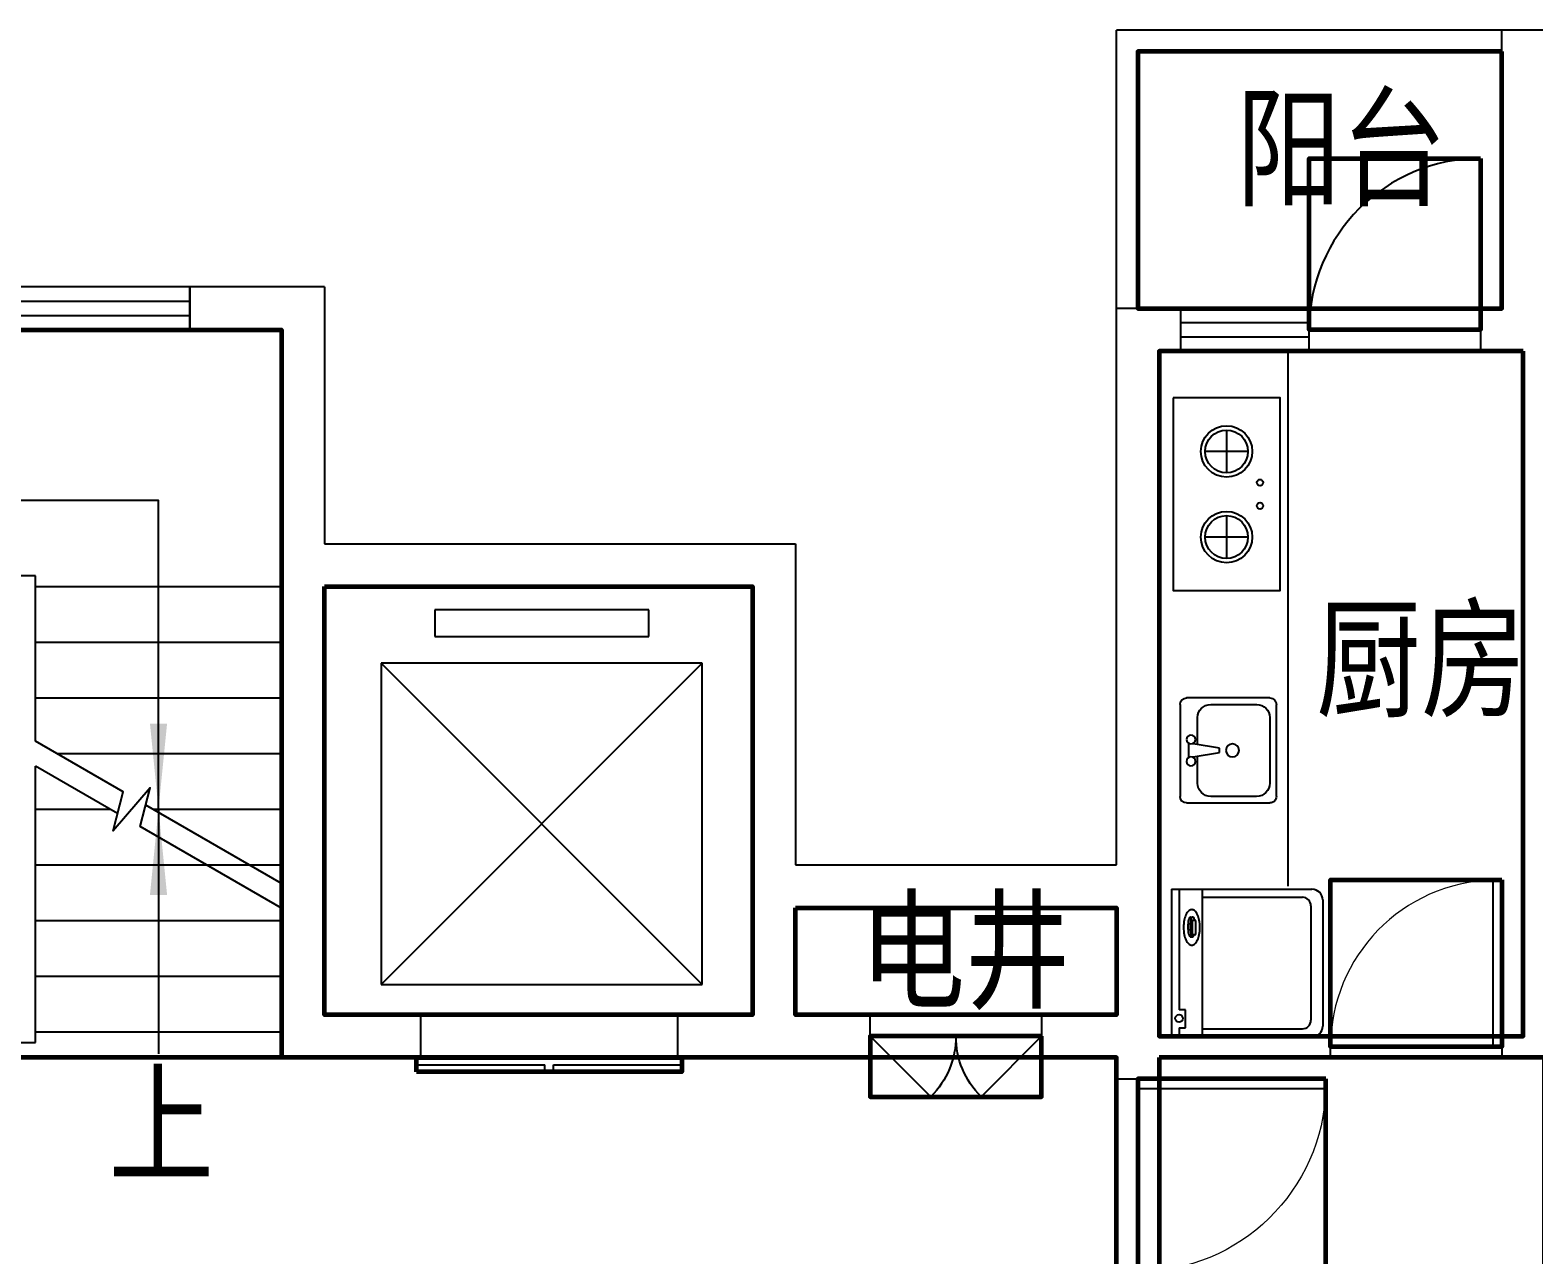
# Model space of a CAD drawing. Extents: x 1005722 to 1034128, y -625400 to -609800.
# Drawn here: x 1019850 to 1026875, y -615522 to -609800 of the extents above; entities that cross this region are included whole.
import ezdxf
from ezdxf.enums import TextEntityAlignment as Align

# ---------------------------------------------------------------- set-up
doc = ezdxf.new("R2010")
doc.units = 0
doc.header["$LTSCALE"] = 1000
doc.header["$MEASUREMENT"] = 0
doc.layers.get('0').update_dxf_attribs({"linetype": 'CONTINUOUS'})
for name, color, linetype in [('BATH', 8, 'CONTINUOUS'), ('Line_Look(看线)', 215, 'CONTINUOUS'), ('STAIR', 3, 'CONTINUOUS'), ('Stair(楼梯)', 2, 'CONTINUOUS'), ('WALL', 2, 'CONTINUOUS'), ('WINDOW', 4, 'CONTINUOUS'), ('阳台露台', 141, 'CONTINUOUS')]:
    doc.layers.add(name, color=color, linetype=linetype)
for name, color, linetype, lineweight in [('GT_厨房', 4, 'CONTINUOUS', 60), ('GT_楼梯', 130, 'CONTINUOUS', 60), ('GT_玄关', 40, 'CONTINUOUS', 60), ('GT_电机房', 210, 'CONTINUOUS', 60), ('GT_电梯', 150, 'CONTINUOUS', 60), ('GT_过道', 30, 'CONTINUOUS', 60), ('GT_门', 245, 'CONTINUOUS', 60), ('GT_阳台', 6, 'CONTINUOUS', 60), ('文字标注', 121, 'CONTINUOUS', 0)]:
    doc.layers.add(name, color=color, linetype=linetype, lineweight=lineweight)
doc.styles.add('-黑体', font='simhei.ttf', dxfattribs={"width": 0.8})
doc.styles.add('DIM_FONT', font='ZBTXT.shx', dxfattribs={"width": 0.8})

# ---------------------------------------------------------------- blocks, each defined once
blk = doc.blocks.new('_ARROW')
blk.add_solid([(0, 0), (-1, 0.1), (-1, -0.1)])
blk = doc.blocks.new('A$C5B6B14AB')
at = {"layer": 'BATH'}
for p, q in [((30.7, 450), (460.2, 450)), ((0, 30.7), (0, 419.3)), ((219.9, 368.2), (92, 368.2)), ((276.1, 409.1), (214.8, 409.1)), ((235.2, 265.9), (214.8, 388.6)), ((276.1, 388.6), (255.7, 265.9)), ((398.9, 368.2), (271, 368.2)), ((490.9, 419.3), (490.9, 30.7)), ((30.7, 306.8), (30.7, 92)), ((460.2, 92.1), (460.2, 306.8)), ((255.7, 265.9), (235.2, 265.9)), ((460.2, 0), (30.7, 0)), ((92.1, 30.7), (398.9, 30.7))]:
    blk.add_line(p, q, dxfattribs=at)
for centre, radius in [((194.3, 398.9), 20.5), ((296.6, 398.9), 20.5), ((245.5, 204.6), 30.7)]:
    blk.add_circle(centre, radius, dxfattribs=at)
for centre, radius, start, end in [((30.7, 419.3), 30.7, 90.00142, 180.00142), ((460.2, 419.3), 30.7, 0.00142, 90.00142), ((92, 306.8), 61.4, 90.00142, 180.00142), ((398.9, 306.8), 61.4, 0.00142, 90.00142), ((92.1, 92), 61.4, 180.00142, 270.00142), ((398.9, 92.1), 61.4, 270.00142, 0.00142), ((30.7, 30.7), 30.7, 180.00142, 270.00142), ((460.2, 30.7), 30.7, 270.00142, 0.00142)]:
    blk.add_arc(centre, radius, start, end, dxfattribs=at)
at = {"layer": 'BATH', "style": 'DIM_FONT', "oblique": -180, "text_generation_flag": 4, "width": 0.8, "flags": 9}
for tag in ['YSIZE', 'XSIZE']:
    blk.add_attdef(tag, (245.5, 450), '', height=0.5, rotation=270.00142, dxfattribs=at)
blk = doc.blocks.new('A$C52241BEE')
for p, q in [((250, 750), (250, 550)), ((350, 650), (150, 650)), ((250, 350), (250, 150)), ((350, 250), (150, 250))]:
    blk.add_line(p, q)
blk.add_lwpolyline([(0, 900), (0, 0), (500, 0), (500, 900)], close=True)
for centre, radius in [((250, 650), 120), ((250, 650), 100), ((406.5, 504.3), 15), ((250, 250), 120), ((406.5, 395.7), 15), ((250, 250), 100)]:
    blk.add_circle(centre, radius)
blk = doc.blocks.new('A$C718D6682')
at = {"linetype": 'Continuous'}
for p, q in [((50, 706.3), (640, 706.3)), ((0, 0.5), (0, 656.3)), ((690, 656.3), (690, 0.5)), ((690, 145.2), (0, 145.2))]:
    blk.add_line(p, q, dxfattribs=at)
for p, q in [((77.7, 651.5), (612.3, 651.5)), ((37.7, 144.8), (37.7, 611.5)), ((652.3, 144.8), (652.3, 611.5)), ((130.2, 88.5), (130.2, 99)), ((146.9, 113.4), (146.9, 96.8)), ((211.5, 113.4), (146.9, 113.4)), ((146.9, 96.8), (211.5, 96.8)), ((211.5, 96.8), (211.5, 113.4)), ((222, 87.4), (221.9, 99.1)), ((0, 36.3), (564.3, 36.3)), ((0, 0.5), (690, 0.5)), ((647.4, 66.1), (564.3, 66.1)), ((564.3, 66.1), (564.3, 35.5)), ((647.4, 35.5), (647.4, 66.1)), ((647.4, 36.3), (690, 36.3))]:
    blk.add_line(p, q)
blk.add_lwpolyline([(261.7, 94.9, 0.185158), (256.8, 107.7, 0.102042), (237.3, 122, 0.060862), (212.3, 130, 0.047173), (178.5, 133.2, 0.047173), (144.8, 130, 0.060862), (119.7, 122, 0.102042), (100.3, 107.7, 0.185158), (95.4, 94.9, 0.185158), (100.3, 82.2, 0.102042), (119.7, 67.8, 0.060862), (144.8, 59.8, 0.047173), (178.5, 56.6, 0.047173), (212.3, 59.8, 0.060862), (237.3, 67.8, 0.102042), (256.8, 82.2, 0.185158)], format="xyb", close=True)
for points in [[(146.9, 108.2, 0.008736), (143.6, 107.4, 0.076276), (132.1, 102.5, 0.259034), (130.2, 99, 0.259034)], [(130.2, 99, 0.259034), (132.1, 95.6, 0.076276), (143.6, 90.7, 0.036515), (157.2, 88.2, 0.026615), (176, 87.2, 0.026615), (194.9, 88.2, 0.036515), (208.4, 90.7, 0.076276), (220, 95.6, 0.259034), (221.9, 99, 0.259034), (220, 102.5, 0.056762), (211.5, 106.5, 0.036515)], [(130.2, 88.5, 0.259034), (132.1, 85.1, 0.076276), (143.6, 80.2, 0.036515), (157.2, 77.7, 0.026615), (176, 76.7, 0.026615), (194.9, 77.7, 0.036515), (208.4, 80.2, 0.076276), (220, 85.1, 0.259034), (221.9, 88.5, 0.078462), (221.7, 89.8, 0.056762)]]:
    blk.add_lwpolyline(points, format="xyb")
blk.add_circle((603.7, 35.5), 17.5)
for centre, start, end in [((50, 656.3), 90, 180), ((640, 656.3), 360, 90)]:
    blk.add_arc(centre, 50, start, end, dxfattribs=at)
for centre, start, end in [((77.7, 611.5), 90, 180), ((612.3, 611.5), 360, 90)]:
    blk.add_arc(centre, 40, start, end)
at = {"width": 0.8, "flags": 9}
for tag in ['YSIZE', 'XSIZE']:
    blk.add_attdef(tag, (345, 0.5), '', height=0.5, rotation=180, dxfattribs=at)
blk = doc.blocks.new('$WINLIB2D$00000001')
for p, q in [((-0.5, 0.5), (0.5, 0.5)), ((-0.5, 0.5), (-0.5, -0.5)), ((0.5, -0.5), (0.5, 0.5)), ((0.5, 0.1667), (-0.5, 0.1667)), ((0.5, -0.1667), (-0.5, -0.1667)), ((-0.5, -0.5), (0.5, -0.5))]:
    blk.add_line(p, q)
blk = doc.blocks.new('$TCHSYS$LDOR22D')
for p, q in [((-0.5167, 0.8333), (-0.0167, 0.8333)), ((-0.5167, 0.8333), (-0.5167, 0.6667)), ((-0.0167, 0.8333), (-0.0167, 0.6667)), ((0.0167, 0.8333), (0.0167, 0.6667)), ((0.0167, 0.8333), (0.5167, 0.8333)), ((0.5167, 0.8333), (0.5167, 0.6667)), ((-0.5167, 0.6667), (-0.0167, 0.6667)), ((0.0167, 0.6667), (0.5167, 0.6667)), ((-0.5, 0.5), (0.5, 0.5))]:
    blk.add_line(p, q)
blk = doc.blocks.new('$DorLib2D$00000001')
for p, q in [((0.45, 0.975), (0.5, 0.975)), ((0.45, 0), (0.45, 0.975)), ((0.5, 0), (0.5, 0.975)), ((0.5, 0), (0.45, 0))]:
    blk.add_line(p, q)
at = {"lineweight": 13}
blk.add_arc((0.475, 0), 0.975, 91.46928, 180, dxfattribs=at)
blk = doc.blocks.new('$DorLib2D$00000116')
at = {"color": 0}
for p, q in [((-0.5, 0), (-0.1464, 0.3536)), ((0.5, 0), (0.1464, 0.3536))]:
    blk.add_line(p, q, dxfattribs=at)
for centre, start, end in [((-0.5, 0), 0, 45), ((0.5, 0), 135, 180)]:
    blk.add_arc(centre, 0.5, start, end, dxfattribs=at)

msp = doc.modelspace()

# ---------------------------------------------------------------- linework, layer by layer
for p, q in [((1026625, -611100.2), (1025825, -611100.2)), ((1026825, -613500.2), (1026825, -614300.2)), ((1024925, -614700.2), (1024925, -615600.2))]:
    msp.add_line(p, q)
at = {"layer": 'BATH'}
msp.add_line((1025725, -611300.2), (1025725, -613800.2), dxfattribs=at)
at = {"layer": 'GT_厨房'}
msp.add_lwpolyline([(1026825, -611300.2), (1025125, -611300.2), (1025125, -614500.2), (1026825, -614500.2), (1026825, -611300.2)], dxfattribs=at)
at = {"layer": 'GT_楼梯'}
msp.add_lwpolyline([(1018625, -611200.2), (1021025, -611200.2), (1021025, -614600.2), (1018625, -614600.2), (1018625, -611200.2)], dxfattribs=at)
at = {"layer": 'GT_玄关'}
msp.add_lwpolyline([(1025125, -614600.2), (1025125, -615900.2), (1026925, -615900.2), (1026925, -614600.2), (1025125, -614600.2)], dxfattribs=at)
at = {"layer": 'GT_电机房'}
msp.add_lwpolyline([(1023425, -613900.2), (1024925, -613900.2), (1024925, -614400.2), (1023425, -614400.2), (1023425, -613900.2)], dxfattribs=at)
at = {"layer": 'GT_电梯'}
msp.add_lwpolyline([(1021225, -612400.2), (1023225, -612400.2), (1023225, -614400.2), (1021225, -614400.2), (1021225, -612400.2)], dxfattribs=at)
at = {"layer": 'GT_过道'}
msp.add_lwpolyline([(1014925, -614650.2), (1014925, -615900.2), (1024925, -615900.2), (1024925, -614600.2), (1014925, -614600.2), (1014925, -614650.2)], dxfattribs=at)
at = {"layer": 'GT_门'}
for points in [[(1026625, -610400.2), (1026625, -611200.2), (1025825, -611200.2), (1025825, -610400.2), (1026625, -610400.2)], [(1026725, -613770.2), (1026725, -614550.2), (1025925, -614550.2), (1025925, -613770.5), (1026725, -613770.5)], [(1024575, -614500.2), (1023775, -614500.2), (1023775, -614783.1), (1024575, -614783.1), (1024575, -614500.2)], [(1021655, -614666.9), (1021655, -614600.2), (1022895, -614600.2), (1022895, -614666.9), (1021655, -614666.9)], [(1025902.5, -614700.2), (1025025, -614700.2), (1025025, -615600.2), (1025902.5, -615600.2), (1025902.5, -614700.2)]]:
    msp.add_lwpolyline(points, dxfattribs=at)
at = {"layer": 'GT_阳台'}
msp.add_lwpolyline([(1026725, -609900.2), (1025025, -609900.2), (1025025, -611100.2), (1026725, -611100.2), (1026725, -609900.2)], dxfattribs=at)
at = {"layer": 'Line_Look(看线)'}
for p, q in [((1020259.1, -613459.9), (1019875, -613238.2)), ((1021025, -613786.6), (1020390.9, -613420.5))]:
    msp.add_line(p, q, dxfattribs=at)
for points in [[(1020450, -613440.2), (1020450, -611998.5), (1019200, -611998.5), (1019200, -614588.8)], [(1021025, -613902.1), (1020364.9, -613521), (1020411.6, -613340.1), (1020238.3, -613540.3), (1020285, -613359.4), (1019875, -613122.7)], [(1020450, -613440.2), (1020450, -614582.4)]]:
    msp.add_lwpolyline(points, dxfattribs=at)
at = {"layer": 'STAIR'}
for p, q in [((1021740.1, -612508.5), (1021740.1, -612633.5)), ((1022740.1, -612508.5), (1021740.1, -612508.5)), ((1022740.1, -612633.5), (1022740.1, -612508.5)), ((1021740.1, -612633.5), (1022740.1, -612633.5)), ((1021490.1, -612758.5), (1021490.1, -614258.5)), ((1022990.1, -612758.5), (1021490.1, -612758.5)), ((1021490.1, -612758.5), (1022990.1, -614258.5)), ((1021490.1, -614258.5), (1022990.1, -612758.5)), ((1022990.1, -614258.5), (1022990.1, -612758.5)), ((1021490.1, -614258.5), (1022990.1, -614258.5))]:
    msp.add_line(p, q, dxfattribs=at)
at = {"layer": 'Stair(楼梯)'}
for p, q in [((1019875, -612350.2), (1019775, -612350.2)), ((1019875, -613122.7), (1019875, -612350.2)), ((1019875, -612400.2), (1021025, -612400.2)), ((1019875, -612660.2), (1021025, -612660.2)), ((1019875, -612920.2), (1021025, -612920.2)), ((1019974.7, -613180.2), (1021025, -613180.2)), ((1019875, -614530.2), (1019875, -613238.2)), ((1019875, -613440.2), (1020225, -613440.2)), ((1020425, -613440.2), (1021025, -613440.2)), ((1019875, -613700.2), (1021025, -613700.2)), ((1019875, -613960.2), (1021025, -613960.2)), ((1019875, -614220.2), (1021025, -614220.2)), ((1019775, -614530.2), (1019875, -614530.2)), ((1019875, -614480.2), (1021025, -614480.2)), ((1019875, -614530.2), (1019875, -614530.2))]:
    msp.add_line(p, q, dxfattribs=at)
at = {"layer": 'WALL'}
for p, q in [((1027625, -609800.2), (1026725, -609800.2)), ((1026725, -611100.2), (1026725, -609800.2)), ((1021225, -611000.2), (1020595.8, -611000.2)), ((1020595.8, -611000.2), (1020595.8, -611200.2)), ((1021225, -611000.2), (1021225, -612200.2)), ((1025225, -611100.2), (1024925, -611100.2)), ((1024925, -613700.2), (1024925, -611100.2)), ((1025225, -611300.2), (1025225, -611100.2)), ((1026725, -611100.2), (1026625, -611100.2)), ((1026625, -611100.2), (1026625, -611300.2)), ((1020595.8, -611200.2), (1021025, -611200.2)), ((1021025, -611200.2), (1021025, -612300.2)), ((1025125, -611300.2), (1025225, -611300.2)), ((1025125, -613800.2), (1025125, -611300.2)), ((1026625, -611300.2), (1026825, -611300.2)), ((1026825, -611300.2), (1026825, -614500.2)), ((1021225, -612200.2), (1023425, -612200.2)), ((1023425, -612200.2), (1023425, -613700.2)), ((1021025, -612300.2), (1021025, -614600.2)), ((1021225, -612400.2), (1023225, -612400.2)), ((1021225, -612400.2), (1021225, -614400.2)), ((1023225, -612400.2), (1023225, -613800.2)), ((1023425, -613700.2), (1024925, -613700.2)), ((1023225, -613800.2), (1023225, -614400.2)), ((1025125, -614500.2), (1025125, -613800.2)), ((1023425, -613900.2), (1024925, -613900.2)), ((1023425, -613900.2), (1023425, -614400.2)), ((1024925, -614400.2), (1024925, -613900.2)), ((1021675, -614400.2), (1021225, -614400.2)), ((1021675, -614600.2), (1021675, -614400.2)), ((1023225, -614400.2), (1022875, -614400.2)), ((1022875, -614400.2), (1022875, -614600.2)), ((1023775, -614400.2), (1023425, -614400.2)), ((1023775, -614600.2), (1023775, -614400.2)), ((1024925, -614400.2), (1024575, -614400.2)), ((1024575, -614400.2), (1024575, -614600.2)), ((1025925, -614500.2), (1025125, -614500.2)), ((1025925, -614600.2), (1025925, -614500.2)), ((1026825, -614500.2), (1026725, -614500.2)), ((1026725, -614500.2), (1026725, -614600.2)), ((1021025, -614600.2), (1021675, -614600.2)), ((1022875, -614600.2), (1023325, -614600.2)), ((1023325, -614600.2), (1023775, -614600.2)), ((1024575, -614600.2), (1024925, -614600.2)), ((1024925, -614600.2), (1024925, -614700.2)), ((1025125, -614700.2), (1025125, -614600.2)), ((1025125, -614600.2), (1025925, -614600.2)), ((1026725, -614600.2), (1026925, -614600.2)), ((1024925, -614700.2), (1025125, -614700.2))]:
    msp.add_line(p, q, dxfattribs=at)
at = {"layer": 'WINDOW'}
for p, q in [((1026625, -611200.2), (1026625, -610400.2)), ((1025225, -611100.2), (1025825, -611100.2)), ((1025225, -611166.9), (1025825, -611166.9)), ((1025825, -611300.2), (1025825, -611100.2)), ((1025225, -611233.6), (1025825, -611233.6)), ((1025225, -611300.2), (1025825, -611300.2)), ((1023775, -614400.2), (1024575, -614400.2)), ((1026725, -614500.2), (1025925, -614500.2)), ((1023775, -614600.2), (1024575, -614600.2))]:
    msp.add_line(p, q, dxfattribs=at)
msp.add_arc((1026625, -611200.2), 800, 90, 180, dxfattribs=at)
at = {"layer": '阳台露台'}
for p, q in [((1026725, -609800.2), (1024925, -609800.2)), ((1024925, -611100.2), (1024925, -609800.2)), ((1026725, -609900.2), (1025025, -609900.2)), ((1025025, -611100.2), (1025025, -609900.2))]:
    msp.add_line(p, q, dxfattribs=at)

# ---------------------------------------------------------------- block references
at = {"layer": 'BATH'}
for name, p, rotation in [('A$C52241BEE', (1025189, -612418.6), 1.33402132e-08), ('A$C718D6682', (1025181.8, -613813.6), 269.9999999733196)]:
    msp.add_blockref(name, p, dxfattribs=dict(at, rotation=rotation))
at = {"layer": 'BATH', "xscale": -1, "rotation": 90}
msp.add_blockref('A$C5B6B14AB', (1025671.8, -612919.9), dxfattribs=at)
at = {"layer": 'Line_Look(看线)', "yscale": 400, "zscale": 400, "rotation": 270}
for xscale in [400, -400]:
    msp.add_blockref('_ARROW', (1020450, -613440.2), dxfattribs=dict(at, xscale=xscale))
at = {"layer": 'WINDOW', "xscale": -1500, "yscale": -200, "zscale": -1500}
msp.add_blockref('$WINLIB2D$00000001', (1019845.8, -611100.2), dxfattribs=at)
at = {"layer": 'WINDOW'}
for name, p, xscale, yscale, zscale, rotation in [('$DorLib2D$00000001', (1026325, -614550.2), -800, -800, -800, 180.0000000033719), ('$DorLib2D$00000116', (1024175, -614500.2), 800, -800, 800, 1.21241619e-08), ('$TCHSYS$LDOR22D', (1022275, -614500.2), 1200, -200, 1200, 1.21274666e-08), ('$DorLib2D$00000001', (1025025, -615150.2), -900, 900, -900, 270.0000000000177)]:
    msp.add_blockref(name, p, dxfattribs=dict(at, xscale=xscale, yscale=yscale, zscale=zscale, rotation=rotation))

# ---------------------------------------------------------------- texts
at = {"layer": '文字标注', "style": '-黑体', "width": 0.8}
for s, p in [('阳台', (1025975.1, -610575)), ('厨房', (1026348.1, -612962)), ('电井', (1024217.2, -614323.3)), ('上', (1020463, -615135.6))]:
    msp.add_text(s, height=450, dxfattribs=at).set_placement(p, align=Align.CENTER)

doc.saveas('drawing.dxf')
